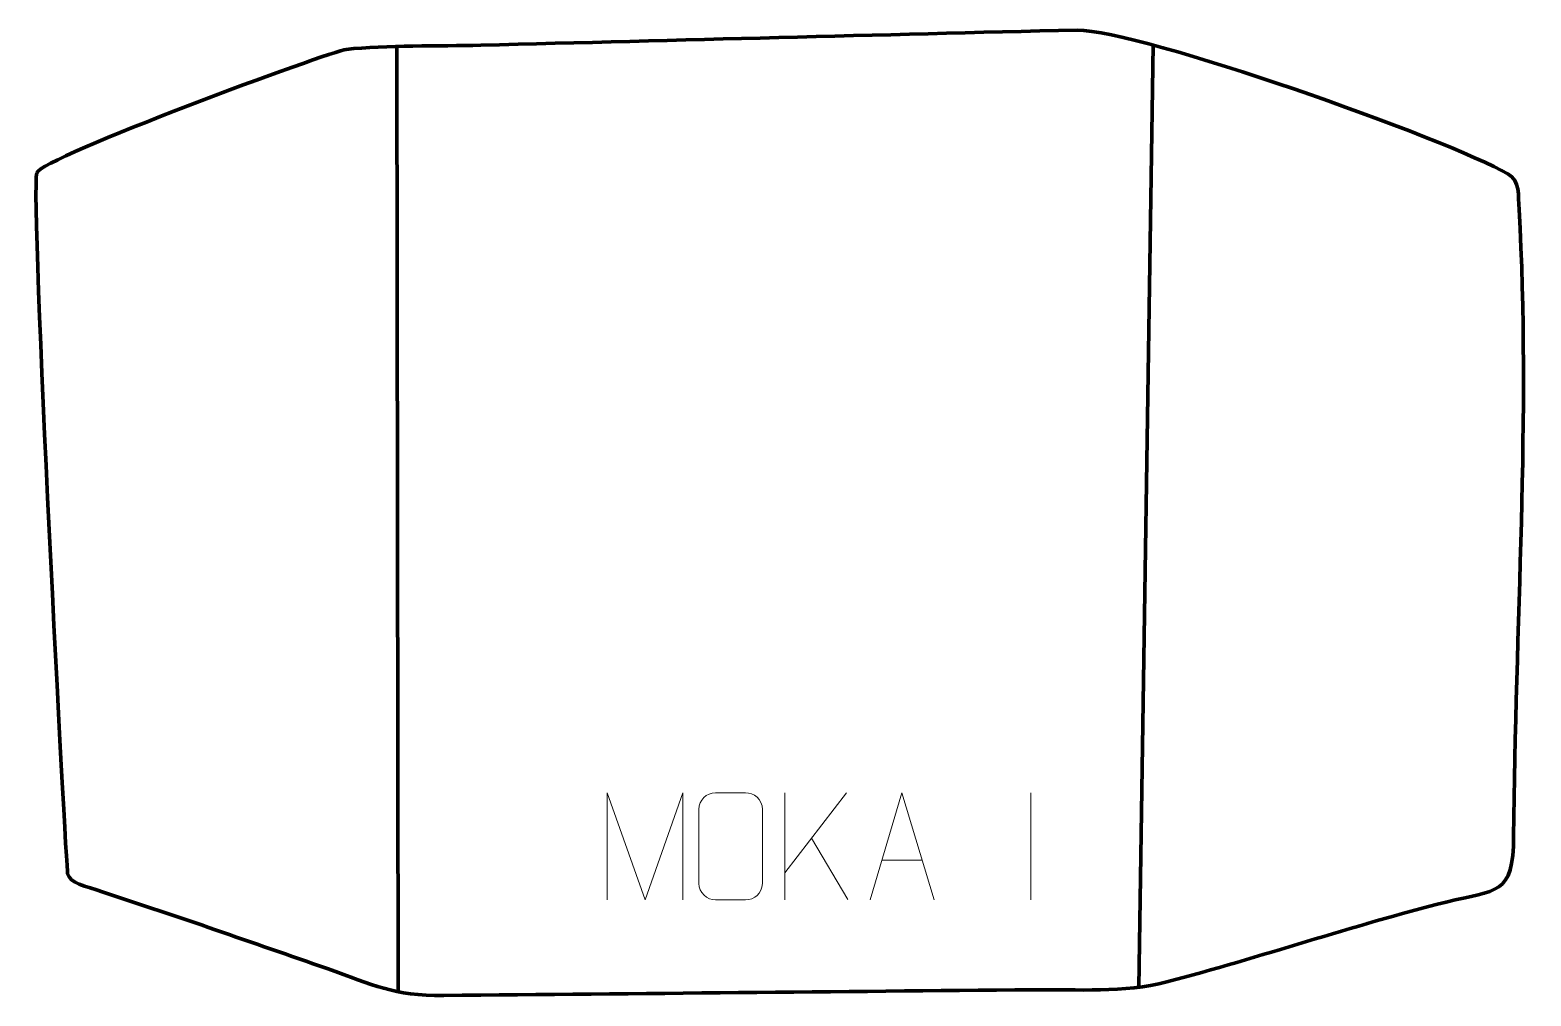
# Model space of a CAD drawing. Header units: millimetres. Extents: x -470 to -120, y 418 to 643.
import ezdxf

# ---------------------------------------------------------------- set-up
doc = ezdxf.new("R2010")
doc.units = ezdxf.units.MM
doc.header["$MEASUREMENT"] = 0
doc.layers.add('layer 2', color=7, linetype='Continuous')
doc.layers.add('layer 3', color=7, linetype='Continuous')

msp = doc.modelspace()

# ---------------------------------------------------------------- linework, layer by layer
at = {"layer": 'layer 2', "color": 140, "lineweight": 158}
for points in [[(-384.9281, 639.5933), (-384.9281, 639.5933), (-384.5954, 419.1615), (-384.5954, 419.1615)], [(-211.7976, 420.2291), (-211.7976, 420.2291), (-208.4434, 639.9006), (-208.4434, 639.9006)]]:
    msp.add_open_spline(points, degree=3, dxfattribs=at)
at = {"layer": 'layer 3', "color": 242, "lineweight": 158}
msp.add_open_spline([(-468.8693, 610.0971), (-467.7621, 613.7521), (-400.061, 638.5672), (-396.7015, 638.9172), (-396.7015, 638.9172), (-387.4226, 639.884), (-374.9709, 639.6446), (-365.3245, 639.8846), (-365.3245, 639.8846), (-318.9585, 641.0381), (-272.5787, 642.3024), (-226.2158, 643.4193), (-226.2158, 643.4193), (-211.26, 643.3109), (-139.843, 618.0563), (-125.7469, 609.86), (-125.7469, 609.86), (-122.8322, 608.1652), (-123.3355, 604.982), (-123.1335, 601.553), (-123.1335, 601.553), (-120.3429, 554.1766), (-124.0266, 503.2544), (-124.4022, 455.4587), (-124.4022, 455.4587), (-124.4522, 441.4487), (-128.2925, 443.0527), (-140.1277, 440.0791), (-140.1277, 440.0791), (-161.9514, 434.5958), (-183.4643, 427.1769), (-205.2799, 421.4744), (-205.2799, 421.4744), (-215.3113, 418.8523), (-226.1295, 419.7199), (-236.4386, 419.6246), (-236.4386, 419.6246), (-282.2688, 419.2013), (-328.0994, 418.7161), (-373.9281, 418.2865), (-373.9281, 418.2865), (-385.8479, 418.1748), (-390.2847, 420.7807), (-401.1673, 424.571), (-401.1673, 424.571), (-418.5448, 430.6205), (-435.8995, 436.6847), (-453.3932, 442.3875), (-453.3932, 442.3875), (-457.7669, 443.8133), (-461.1273, 444.5134), (-461.684, 446.6726), (-461.684, 446.6726), (-462.0026, 447.9084), (-470.4621, 604.8392), (-468.8693, 610.0971)], degree=3, knots=[0, 0, 0, 0, 0.06666667, 0.06666667, 0.06666667, 0.06666667, 0.13333333, 0.13333333, 0.13333333, 0.13333333, 0.2, 0.2, 0.2, 0.2, 0.26666667, 0.26666667, 0.26666667, 0.26666667, 0.33333333, 0.33333333, 0.33333333, 0.33333333, 0.4, 0.4, 0.4, 0.4, 0.46666667, 0.46666667, 0.46666667, 0.46666667, 0.53333333, 0.53333333, 0.53333333, 0.53333333, 0.6, 0.6, 0.6, 0.6, 0.66666667, 0.66666667, 0.66666667, 0.66666667, 0.73333333, 0.73333333, 0.73333333, 0.73333333, 0.8, 0.8, 0.8, 0.8, 0.86666667, 0.86666667, 0.86666667, 0.86666667, 1, 1, 1, 1], dxfattribs=at)
at = {"layer": 'layer 3', "color": 250, "lineweight": 9}
for points, knots in [([(-335.8667, 440.583), (-335.8667, 440.583), (-335.8667, 465.5409), (-335.8667, 465.5409), (-335.8667, 465.5409), (-335.8667, 465.5409), (-326.9416, 440.583), (-326.9416, 440.583), (-326.9416, 440.583), (-326.9416, 440.583), (-318.1817, 465.5404), (-318.1817, 465.5404), (-318.1817, 465.5404), (-318.1817, 465.5404), (-318.1817, 440.583), (-318.1817, 440.583)], [0, 0, 0, 0, 0.2, 0.2, 0.2, 0.2, 0.4, 0.4, 0.4, 0.4, 0.6, 0.6, 0.6, 0.6, 1, 1, 1, 1]), ([(-310.5438, 465.5384), (-308.2181, 465.5384), (-305.892, 465.5384), (-303.5659, 465.5384), (-303.5659, 465.5384), (-301.6193, 465.574), (-299.6279, 464.0824), (-299.6012, 461.6448), (-299.6012, 461.6448), (-299.6016, 455.8979), (-299.6016, 450.1506), (-299.6012, 444.4029), (-299.6012, 444.4029), (-299.741, 442.0795), (-301.4182, 440.5999), (-303.5659, 440.5891), (-303.5659, 440.5891), (-305.8978, 440.5895), (-308.2297, 440.5895), (-310.5612, 440.5891), (-310.5612, 440.5891), (-312.4862, 440.4837), (-314.4583, 442.3682), (-314.4471, 444.3855), (-314.4471, 444.3855), (-314.4468, 450.1556), (-314.4468, 455.9253), (-314.4471, 461.6946), (-314.4471, 461.6946), (-314.4429, 463.8327), (-312.6962, 465.5519), (-310.5438, 465.5384)], [0, 0, 0, 0, 0.11111111, 0.11111111, 0.11111111, 0.11111111, 0.22222222, 0.22222222, 0.22222222, 0.22222222, 0.33333333, 0.33333333, 0.33333333, 0.33333333, 0.44444444, 0.44444444, 0.44444444, 0.44444444, 0.55555556, 0.55555556, 0.55555556, 0.55555556, 0.66666667, 0.66666667, 0.66666667, 0.66666667, 0.77777778, 0.77777778, 0.77777778, 0.77777778, 1, 1, 1, 1]), ([(-274.4707, 440.5852), (-274.4707, 440.5852), (-267.0997, 465.5387), (-267.0997, 465.5387), (-267.0997, 465.5387), (-267.0997, 465.5387), (-259.5298, 440.5852), (-259.5298, 440.5852)], [0, 0, 0, 0, 0.33333333, 0.33333333, 0.33333333, 0.33333333, 1, 1, 1, 1])]:
    msp.add_open_spline(points, degree=3, knots=knots, dxfattribs=at)
for points in [[(-294.3749, 465.5387), (-294.3749, 465.5387), (-294.3749, 440.5851), (-294.3749, 440.5851)], [(-279.9987, 465.5387), (-279.9987, 465.5387), (-294.3749, 446.899), (-294.3749, 446.899)], [(-237.0003, 465.549), (-237.0003, 465.549), (-237.0003, 440.5749), (-237.0003, 440.5749)], [(-279.6734, 440.6809), (-279.6734, 440.6809), (-288.1439, 454.9945), (-288.1439, 454.9945)], [(-271.7481, 449.8346), (-271.7481, 449.8346), (-262.2524, 449.8346), (-262.2524, 449.8346)]]:
    msp.add_open_spline(points, degree=3, dxfattribs=at)

doc.saveas('drawing.dxf')
